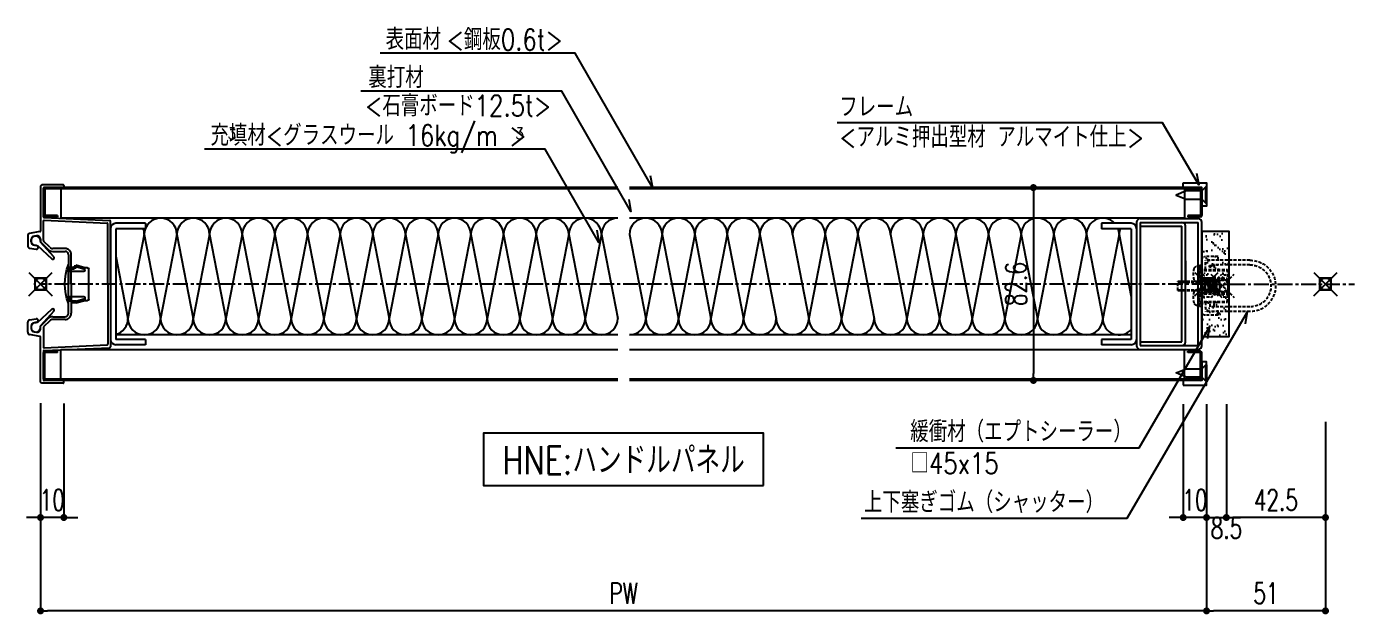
# Model space of a CAD drawing. Extents: x -275225 to 47266, y -41063 to 95295.
# Drawn here: x -229466 to -228897, y -18171 to -17919 of the extents above; entities that cross this region are included whole.
import ezdxf
from ezdxf.enums import TextEntityAlignment as Align

# ---------------------------------------------------------------- set-up
doc = ezdxf.new("R2010")
doc.units = 0
doc.header["$LTSCALE"] = 0.2
doc.header["$PDMODE"] = 99
doc.header["$PDSIZE"] = 5
doc.linetypes.add('CENTER', pattern=[50.8, 31.75, -6.35, 6.35, -6.35])
doc.linetypes.add('HIDDEN', pattern=[9.525, 6.35, -3.175])
for name, color, linetype in [('_P18_製品', 4, 'Continuous'), ('_基準', 1, 'CENTER'), ('_文字', 3, 'Continuous'), ('_製品寸法', 9, 'Continuous'), ('樹脂', 6, 'Continuous')]:
    doc.layers.add(name, color=color, linetype=linetype)
doc.layers.add('_ポイント', color=1, linetype='Continuous', plot=False)
doc.styles.add('OKAMURA', font='SIMPLEX.shx', dxfattribs={"width": 0.7, "bigfont": 'BIGFONT.shx'})
doc.dimstyles.new('OKAMURA-003', dxfattribs={"dimscale": 3, "dimtxt": 3, "dimasz": 1, "dimexe": 0, "dimexo": 3, "dimgap": 1, "dimtad": 1, "dimdec": 3, "dimdsep": 46, "dimtxsty": 'OKAMURA', "dimblk1": 'DOT', "dimblk2": 'DOT', "dimsah": 1, "dimcen": 0, "dimclrd": 9, "dimclre": 9, "dimclrt": 3, "dimadec": 0, "dimazin": 0, "dimtfac": 1, "dimtdec": 3, "dimtix": 1, "dimtmove": 2, "dimatfit": 3, "dimldrblk": 'NONE', "dimfxl": 0, "dimtolj": 1, "dimarcsym": 0})

# ---------------------------------------------------------------- blocks, each defined once
blk = doc.blocks.new('_DOT')
at = {"color": 0, "linetype": 'ByBlock'}
blk.add_line((-0.5, 0), (-1, 0), dxfattribs=at)
at = {"color": 0, "linetype": 'ByBlock', "const_width": 0.5}
blk.add_lwpolyline([(-0.25, 0, 1), (0.25, 0, 1)], format="xyb", close=True, dxfattribs=at)
blk = doc.blocks.new('*D505')
at = {"layer": '_製品寸法', "color": 9, "lineweight": -2, "transparency": 16777216}
for p, q in [((-61, -51.5), (-61, -100)), ((-51, -51.5), (-51, -100)), ((-64, -100), (-67, -100)), ((-51, -100), (-61, -100)), ((-48, -100), (-45, -100))]:
    blk.add_line(p, q, dxfattribs=at)
at = {"layer": 'Defpoints', "color": 0, "transparency": 16777216}
for p in [(-61, -42.5), (-51, -42.5), (-61, -100)]:
    blk.add_point(p, dxfattribs=at)
at = {"layer": '_製品寸法', "color": 9, "lineweight": -2, "transparency": 16777216, "xscale": 3, "yscale": 3, "zscale": 3}
blk.add_blockref('_DOT', (-61, -100), dxfattribs=at)
at = {"layer": '_製品寸法', "color": 9, "lineweight": -2, "transparency": 16777216, "xscale": 3, "yscale": 3, "zscale": 3, "rotation": 180}
blk.add_blockref('_DOT', (-51, -100), dxfattribs=at)
at = {"layer": '_製品寸法', "color": 3, "transparency": 16777216, "insert": (-56, -92.5), "char_height": 9, "attachment_point": 5, "style": 'OKAMURA'}
blk.add_mtext('\\A1;10', dxfattribs=at)
blk = doc.blocks.new('_None')
blk = doc.blocks.new('*D506')
at = {"layer": '_製品寸法', "color": 9, "lineweight": -2, "transparency": 16777216}
for p, q in [((-551, -51.5), (-551, -140)), ((-51, -51.5), (-51, -140)), ((-54, -140), (-548, -140))]:
    blk.add_line(p, q, dxfattribs=at)
at = {"layer": 'Defpoints', "color": 0, "transparency": 16777216}
for p in [(-551, -42.5), (-51, -42.5), (-551, -140)]:
    blk.add_point(p, dxfattribs=at)
at = {"layer": '_製品寸法', "color": 9, "lineweight": -2, "transparency": 16777216, "xscale": 3, "yscale": 3, "zscale": 3, "rotation": 180}
blk.add_blockref('_DOT', (-551, -140), dxfattribs=at)
at = {"layer": '_製品寸法', "color": 9, "lineweight": -2, "transparency": 16777216, "xscale": 3, "yscale": 3, "zscale": 3}
blk.add_blockref('_DOT', (-51, -140), dxfattribs=at)
at = {"layer": '_製品寸法', "color": 3, "transparency": 16777216, "insert": (-301, -132.5), "char_height": 9, "attachment_point": 5, "style": 'OKAMURA'}
blk.add_mtext('\\A1;PW', dxfattribs=at)
blk = doc.blocks.new('*D507')
at = {"layer": '_製品寸法', "color": 9, "lineweight": -2, "transparency": 16777216}
for p, q in [((-551, -51), (-551, -100)), ((-541, -51.2), (-541, -100)), ((-554, -100), (-557, -100)), ((-541, -100), (-551, -100)), ((-538, -100), (-535, -100))]:
    blk.add_line(p, q, dxfattribs=at)
at = {"layer": 'Defpoints', "color": 0, "transparency": 16777216}
for p in [(-551, -42), (-541, -42.2), (-551, -100)]:
    blk.add_point(p, dxfattribs=at)
at = {"layer": '_製品寸法', "color": 9, "lineweight": -2, "transparency": 16777216, "xscale": 3, "yscale": 3, "zscale": 3}
blk.add_blockref('_DOT', (-551, -100), dxfattribs=at)
at = {"layer": '_製品寸法', "color": 9, "lineweight": -2, "transparency": 16777216, "xscale": 3, "yscale": 3, "zscale": 3, "rotation": 180}
blk.add_blockref('_DOT', (-541, -100), dxfattribs=at)
at = {"layer": '_製品寸法', "color": 3, "transparency": 16777216, "insert": (-546, -92.5), "char_height": 9, "attachment_point": 5, "style": 'OKAMURA'}
blk.add_mtext('\\A1;10', dxfattribs=at)
blk = doc.blocks.new('*D508')
at = {"layer": '_製品寸法', "color": 9, "lineweight": -2, "transparency": 16777216}
for p, q in [((-51, -52.3), (-51, -100)), ((-42.5, -51.5), (-42.5, -100)), ((-54, -100), (-57, -100)), ((-51, -100), (-42.5, -100)), ((-39.5, -100), (-36.5, -100))]:
    blk.add_line(p, q, dxfattribs=at)
at = {"layer": 'Defpoints', "color": 0, "transparency": 16777216}
for p in [(-51, -43.3), (-42.5, -42.5), (-42.5, -100)]:
    blk.add_point(p, dxfattribs=at)
at = {"layer": '_製品寸法', "color": 9, "lineweight": -2, "transparency": 16777216, "xscale": 3, "yscale": 3, "zscale": 3}
blk.add_blockref('_DOT', (-51, -100), dxfattribs=at)
at = {"layer": '_製品寸法', "color": 9, "lineweight": -2, "transparency": 16777216, "xscale": 3, "yscale": 3, "zscale": 3, "rotation": 180}
blk.add_blockref('_DOT', (-42.5, -100), dxfattribs=at)
at = {"layer": '_製品寸法', "color": 3, "transparency": 16777216, "insert": (-42.47, -104.43), "char_height": 9, "attachment_point": 5, "style": 'OKAMURA'}
blk.add_mtext('\\A1;8.5', dxfattribs=at)
blk = doc.blocks.new('*D503')
at = {"layer": '_製品寸法', "color": 9, "lineweight": -2, "transparency": 16777216}
for p, q in [((-42.5, -51.5), (-42.5, -100)), ((0, -59), (0, -100)), ((-3, -100), (-39.5, -100))]:
    blk.add_line(p, q, dxfattribs=at)
at = {"layer": 'Defpoints', "color": 0, "transparency": 16777216}
for p in [(-42.5, -42.5), (0, -50), (-42.5, -100)]:
    blk.add_point(p, dxfattribs=at)
at = {"layer": '_製品寸法', "color": 9, "lineweight": -2, "transparency": 16777216, "xscale": 3, "yscale": 3, "zscale": 3, "rotation": 180}
blk.add_blockref('_DOT', (-42.5, -100), dxfattribs=at)
at = {"layer": '_製品寸法', "color": 9, "lineweight": -2, "transparency": 16777216, "xscale": 3, "yscale": 3, "zscale": 3}
blk.add_blockref('_DOT', (0, -100), dxfattribs=at)
at = {"layer": '_製品寸法', "color": 3, "transparency": 16777216, "insert": (-21.25, -92.5), "char_height": 9, "attachment_point": 5, "style": 'OKAMURA'}
blk.add_mtext('\\A1;42.5', dxfattribs=at)
blk = doc.blocks.new('*D504')
at = {"layer": '_製品寸法', "color": 9, "lineweight": -2, "transparency": 16777216}
for p, q in [((-51, -52.3), (-51, -140)), ((0, -59), (0, -140)), ((-3, -140), (-48, -140))]:
    blk.add_line(p, q, dxfattribs=at)
at = {"layer": 'Defpoints', "color": 0, "transparency": 16777216}
for p in [(-51, -43.3), (0, -50), (-51, -140)]:
    blk.add_point(p, dxfattribs=at)
at = {"layer": '_製品寸法', "color": 9, "lineweight": -2, "transparency": 16777216, "xscale": 3, "yscale": 3, "zscale": 3, "rotation": 180}
blk.add_blockref('_DOT', (-51, -140), dxfattribs=at)
at = {"layer": '_製品寸法', "color": 9, "lineweight": -2, "transparency": 16777216, "xscale": 3, "yscale": 3, "zscale": 3}
blk.add_blockref('_DOT', (0, -140), dxfattribs=at)
at = {"layer": '_製品寸法', "color": 3, "transparency": 16777216, "insert": (-25.5, -132.5), "char_height": 9, "attachment_point": 5, "style": 'OKAMURA'}
blk.add_mtext('\\A1;51', dxfattribs=at)
blk = doc.blocks.new('樹脂')
at = {"layer": '_P18_製品', "color": 0, "linetype": 'ByBlock'}
for p, q in [((-8.7, -6.5), (-8.7, 6.5)), ((-8.2, 7), (-7, 7)), ((-7, 7), (-3.2, 8.09)), ((-7, 6.27), (-3.2, 7.36)), ((-7, 6.27), (-7, 7)), ((-7, 5.91), (-7, 6.27)), ((-3.2, 8.09), (-3.2, 7.59)), ((-3.2, 7.59), (-2.4, 7.59)), ((-3.2, 7.59), (-3.2, 6.86)), ((-3.2, 6.86), (-2.4, 6.86)), ((-2.4, 7.59), (-2.4, 7.09)), ((-2.4, 7.09), (-0.5, 7.09)), ((-2.4, 6.36), (-2.4, 7.09)), ((-2.4, 6.36), (-0.5, 6.36)), ((-0.5, 7.09), (-0.5, 5.41)), ((0, -8.35), (0, 8.35)), ((-6.5, 5.41), (0, 5.41)), ((0, -5.41), (-6.5, -5.41)), ((-0.5, -7.09), (-0.5, -5.41)), ((-7, -7), (-8.2, -7)), ((-7, -5.91), (-7, -6.27)), ((-7, -6.27), (-7, -7)), ((-3.2, -7.36), (-7, -6.27)), ((-3.2, -8.09), (-7, -7)), ((-3.2, -7.36), (-1.6, -7.36)), ((-3.2, -8.09), (-1.6, -8.09)), ((-1.6, -7.59), (-1.6, -6.86)), ((-1.6, -6.86), (-0.8, -6.86)), ((-1.6, -7.59), (-0.8, -7.59)), ((-1.6, -8.09), (-1.6, -7.59)), ((-0.8, -7.09), (-0.8, -6.36)), ((-0.8, -6.36), (-0.5, -6.36)), ((-0.8, -7.09), (-0.5, -7.09)), ((-0.8, -7.59), (-0.8, -7.09))]:
    blk.add_line(p, q, dxfattribs=at)
for centre, radius, start, end in [((-8.2, 6.5), 0.5, 90, 180), ((-6.5, 5.91), 0.5, 180, 270), ((-20.99, 0), 22.59, 338.3053, 21.6947), ((-6.5, -5.91), 0.5, 90, 180), ((-8.2, -6.5), 0.5, 180, 270)]:
    blk.add_arc(centre, radius, start, end, dxfattribs=at)
blk = doc.blocks.new('*D1594')
at = {"layer": '_製品寸法', "color": 9, "lineweight": -2, "transparency": 16777216}
for p, q in [((-70, 41.3), (-125.25, 41.3)), ((-125.25, 38.3), (-125.25, -38.3)), ((-70, -41.3), (-125.25, -41.3))]:
    blk.add_line(p, q, dxfattribs=at)
at = {"layer": 'Defpoints', "color": 0, "transparency": 16777216}
for p in [(-61, 41.3), (-125.25, -41.3), (-61, -41.3)]:
    blk.add_point(p, dxfattribs=at)
at = {"layer": '_製品寸法', "color": 9, "lineweight": -2, "transparency": 16777216, "xscale": 3, "yscale": 3, "zscale": 3}
for p, rotation in [((-125.25, 41.3), 90), ((-125.25, -41.3), 270)]:
    blk.add_blockref('_DOT', p, dxfattribs=dict(at, rotation=rotation))
at = {"layer": '_製品寸法', "color": 3, "transparency": 16777216, "insert": (-132.75, 0), "char_height": 9, "attachment_point": 5, "rotation": 90, "style": 'OKAMURA'}
blk.add_mtext('\\A1;82.6', dxfattribs=at)
blk = doc.blocks.new('A$C22CC3D04')
at = {"layer": '_P18_製品', "color": 5, "linetype": 'HIDDEN'}
for p, q in [((-19.200262, 53.500021), (-0.200252, 53.5)), ((-19.200262, 51.500021), (-2.200252, 51.5)), ((-5.600246, 55.100005), (-0.200252, 55.100006)), ((-5.600246, 53.499999), (-5.600246, 55.100005)), ((-3.800252, 51.5), (-3.800251, 49.5)), ((-2.200252, 51.5), (-2.200252, 49.5)), ((-0.200252, 49.5), (-0.200252, 53.5)), ((1.399724, 51.300003), (2.399724, 51.300003)), ((1.399755, 49.5), (1.399754, 53.5)), ((2.399725, 43.699997), (2.399724, 51.300003)), ((2.399724, 49.499992), (-9.600276, 49.49999)), ((-9.600276, 49.49999), (-9.600275, 45.49999)), ((2.399724, 49.150017), (-9.600276, 49.150015)), ((2.399724, 45.849968), (-9.600275, 45.849966)), ((-4.300251, 46.499999), (-3.992145, 46.499999)), ((-4.300251, 38.5), (-4.300251, 46.499999)), ((-2.000247, 44.499999), (-3.992145, 46.499999)), ((-3.992145, 38.5), (-3.992145, 46.499999)), ((2.399724, 50.999992), (3.51917, 50.90197)), ((2.399724, 50.999992), (3.51917, 50.90197)), ((2.399724, 50.999992), (2.399725, 43.999992)), ((2.399724, 45.499993), (-9.600275, 45.49999)), ((-4.00008, 38.5), (-2.000247, 40.499999)), ((-3.80025, 39.50003), (-3.800251, 45.5)), ((-2.20025, 39.50003), (-2.200251, 45.5)), ((11.699749, 44.499999), (-2.000247, 44.499999)), ((-2.000247, 40.499999), (-2.000247, 44.499999)), ((11.699749, 44.150024), (-2.000247, 44.150024)), ((11.699749, 40.849975), (-2.000247, 40.849975)), ((11.699749, 40.499999), (-2.000247, 40.499999)), ((-0.20025, 39.5), (-0.200251, 45.5)), ((1.399725, 43.699997), (2.399725, 43.699997)), ((1.399725, 41.300003), (2.399725, 41.300003)), ((1.399755, 39.5), (1.399755, 45.5)), ((2.399725, 43.999992), (3.519171, 44.098015)), ((2.399725, 43.999992), (3.519171, 44.098015)), ((2.399726, 33.699997), (2.399725, 41.300003)), ((2.399725, 40.999992), (3.519171, 40.90197)), ((2.399725, 33.999992), (2.399726, 40.999992)), ((2.399726, 40.999992), (3.519172, 40.90197)), ((11.699749, 40.499999), (11.699749, 44.499999)), ((2.399725, 39.499993), (-9.600275, 39.49999)), ((-9.600274, 35.49999), (-9.600275, 39.49999)), ((2.399725, 39.150017), (-9.600275, 39.150015)), ((2.399726, 35.849968), (-9.600274, 35.849966)), ((2.399726, 35.499992), (-9.600274, 35.49999)), ((-4.300251, 38.5), (-4.00008, 38.5)), ((-3.80025, 33.5), (-3.80025, 35.5)), ((-2.200249, 33.5), (-2.20025, 35.5)), ((-0.20025, 35.5), (-0.200249, 31.5)), ((1.999752, 35), (0.799755, 35)), ((1.399755, 35.5), (1.399757, 31.5)), ((-19.200262, 33.500021), (-2.200249, 33.5)), ((-19.200262, 31.500021), (-0.200249, 31.5)), ((-5.600258, 29.899993), (-5.600258, 31.499999)), ((-5.600258, 29.899993), (-0.200249, 29.899994)), ((1.399726, 33.699997), (2.399726, 33.699997)), ((2.399725, 33.999992), (3.519171, 34.098015)), ((2.399726, 33.999992), (3.519172, 34.098015))]:
    blk.add_line(p, q, dxfattribs=at)
for centre, radius, start, end in [((-19.200262, 42.499997), 11, 90, 270), ((-19.200262, 42.499997), 9, 90, 270), ((-2.200252, 51.5), 2, 0, 90), ((-0.200252, 53.5), 1.6, 0, 90), ((3.405843, 49.607049), 1.299999, 15.880188, 84.998886), ((-4.000269, 47.499992), 9.000009, 344.119385, 15.880646), ((3.405859, 45.392937), 1.300007, 275.000427, 344.119904), ((3.405859, 39.607048), 1.300007, 15.880066, 84.999542), ((-4.000268, 37.499992), 9.000009, 344.119354, 15.880615), ((3.405845, 35.392937), 1.299999, 275.001099, 344.119797), ((-2.200249, 33.5), 2, 270, 0), ((-0.200249, 31.5), 1.6, 270, 0)]:
    blk.add_arc(centre, radius, start, end, dxfattribs=at)
for p in [(-7.400257, 42.5), (-3.800251, 42.5), (-2.200249, 42.5)]:
    blk.add_point(p, dxfattribs=at)
blk = doc.blocks.new('*U1593')
h = blk.add_hatch()
h.set_pattern_fill('AR-SAND', color=6, scale=0.1, style=0)
h.set_pattern_definition([(37.5, (-5599.712, 2657.586), (-0.1600031, 4.8941324), [0, -3.8608, 0, -4.318, 0, -4.1275]), (7.5, (-5599.712, 2657.586), (4.495233, 7.168251), [0, -2.0828, 0, -3.4798, 0, -1.3335]), (327.5, (-5602.836, 2657.586), (7.9099237, 0.0143718), [0, -1.27, 0, -4.572, 0, -5.969]), (317.5, (-5602.836, 2657.586), (7.6355645, 2.229293), [0, -0.635, 0, -2.9972, 0, -3.429])])
h.paths.add_polyline_path([(-53, -22.5), (-41.3, -22.5), (-41.3, 22.5), (-53, 22.5)])
at = {"color": 0, "linetype": 'ByBlock'}
for p in [(-60, 10), (-60, -10)]:
    blk.add_line(p, (-60, 0), dxfattribs=at)
at = {"color": 6}
blk.add_lwpolyline([(-53, -22.5), (-41.3, -22.5), (-41.3, 22.5), (-53, 22.5)], close=True, dxfattribs=at)
at = {"layer": '_P18_製品'}
for p, q in [((-550.5, 42.5), (-551, 42)), ((-551, 42), (-551, 22.7513)), ((-541.3, 42.5), (-550.5, 42.5)), ((-549.8, 28.7971), (-549.8, 41)), ((-549.8, 40.7), (-549.8, 29.4)), ((-541.3, 41.3), (-549.5, 41.3)), ((-303.5, 41.3), (-549.2, 41.3)), ((-549.2, 40.7), (-549.2, 29.4)), ((-303.5, 40.7), (-549.2, 40.7)), ((-542.3, 40.7), (-542.3, 28.2)), ((-541, 42.2), (-541, 41.6)), ((-53.6, 41.3), (-298.5, 41.3)), ((-53.6, 40.7), (-298.5, 40.7)), ((-60.5, 40.7), (-60.5, 28.2)), ((-53.6, 40.7), (-53.6, 29.4)), ((-53, 40.7), (-53, 29.4)), ((-549.5131, 28.4974), (-521.2868, 27.2611)), ((-543.8, 29.4), (-549.2, 29.4)), ((-543.8, 28.8), (-549.2, 28.8)), ((-543.8, 29.4), (-543.8, 28.8)), ((-59, 29.4), (-59, 28.8)), ((-53.6, 29.4), (-59, 29.4)), ((-53.6, 28.8), (-59, 28.8)), ((-549.8, 18.5807), (-549.8, 26.9954)), ((-549.4869, 27.2951), (-522.4869, 26.1125)), ((-303.5, 28.2), (-542.3, 28.2)), ((-522.2, 0), (-522.2, 25.8128)), ((-521, 0.3), (-520.9999, 26.9613)), ((-521, 23.7), (-521, -23.7)), ((-506, 26), (-518.7, 26)), ((-506, 23.7), (-518.7, 23.7)), ((-518.7, 23.7), (-518.7, -23.7)), ((-506, 26), (-506, 23.7)), ((-60.5, 28.2), (-298.5, 28.2)), ((-83.3, 26), (-96, 26)), ((-96, 26), (-96, 23.7)), ((-83.3, 23.7), (-96, 23.7)), ((-83.3, 23.7), (-83.3, -23.7)), ((-81, 26.4), (-81, -26.4)), ((-81, 23.7), (-81, -23.7)), ((-79.4, 28), (-54.6, 28)), ((-79.4, 26.4), (-54.6, 26.4)), ((-79.4, 26.4), (-79.4, -26.4)), ((-79.4, 24.8), (-61.6, 24.8)), ((-61.6, -24.8), (-61.6, 24.8)), ((-60, -24.8), (-60, 24.8)), ((-54.6, -26.4), (-54.6, 26.4)), ((-53, -26.4), (-53, 26.4)), ((-556.4998, 20.6907), (-556.4998, 16.387)), ((-551.2479, 22.4559), (-555.6734, 21.6755)), ((-554.9997, 18.0652), (-554.9997, 19.0125)), ((-553.7602, 20.4897), (-552.7602, 20.6661)), ((-550.9997, 19.1889), (-550.9997, 18.0834)), ((-545.2836, 11.642), (-550.953, 17.8655)), ((-550.9118, 17.8713), (-547.9181, 14.8776)), ((-547.0696, 15.7261), (-549.7121, 18.3686)), ((-555.6734, 15.4022), (-552.88, 14.9096)), ((-552.6195, 16.3869), (-553.7602, 16.588)), ((-552.3556, 16.4628), (-546.1321, 10.7935)), ((-540.4998, 15.1989), (-545.7968, 15.1989)), ((-545.7968, 13.9989), (-540.4998, 13.9989)), ((-538.9998, 12.4989), (-538.9998, 0.3)), ((-537.7998, 0), (-537.7998, 12.4989)), ((-538.9998, 0.3), (-538.6998, 0)), ((-537.7998, 0), (-537.7998, -12.4989)), ((-522.2, 0), (-522.2, -25.8128)), ((-521, 0.3), (-521.3, 0)), ((-521, -0.3), (-521.3, 0)), ((-538.9998, -0.3), (-538.6998, 0)), ((-538.9998, -12.4989), (-538.9998, -0.3)), ((-521, -0.3), (-520.9999, -26.9613)), ((-552.3558, -16.4626), (-546.1322, -10.7934)), ((-556.4998, -20.6907), (-556.4998, -16.387)), ((-555.6734, -15.4022), (-552.88, -14.9096)), ((-552.6195, -16.3869), (-553.7602, -16.588)), ((-545.2837, -11.6419), (-550.9531, -17.8653)), ((-550.9118, -17.8713), (-547.9181, -14.8776)), ((-547.0696, -15.7261), (-549.7121, -18.3686)), ((-545.7968, -13.9989), (-540.4998, -13.9989)), ((-540.4998, -15.1989), (-545.7968, -15.1989)), ((-551.2479, -22.4559), (-555.6734, -21.6755)), ((-554.9997, -18.0652), (-554.9997, -19.0125)), ((-553.7602, -20.4897), (-552.7602, -20.6661)), ((-551, -42), (-551, -22.7513)), ((-550.9997, -19.1889), (-550.9997, -18.0834)), ((-549.8, -18.5807), (-549.8, -26.9954)), ((-549.5131, -28.4974), (-521.2868, -27.2611)), ((-549.4869, -27.2951), (-522.4869, -26.1125)), ((-542.3, -40.6999), (-542.3, -28.1999)), ((-303.5, -28.1999), (-542.3, -28.1999)), ((-506, -23.7), (-518.7, -23.7)), ((-506, -26), (-518.7, -26)), ((-506, -23.7), (-506, -26)), ((-60.5, -28.1999), (-298.5, -28.1999)), ((-83.3, -23.7), (-96, -23.7)), ((-96, -23.7), (-96, -26)), ((-83.3, -26), (-96, -26)), ((-79.4304, -26.4), (-54.6, -26.4)), ((-79.4, -24.8), (-61.6, -24.8)), ((-79.4, -26.4), (-61.6, -26.4)), ((-79.4, -28), (-54.6, -28)), ((-60.5, -40.6999), (-60.5, -28.1999)), ((-549.8, -28.7971), (-549.8, -41)), ((-549.8, -40.6999), (-549.8, -29.3999)), ((-543.8, -28.7999), (-549.2, -28.7999)), ((-549.2, -40.6999), (-549.2, -29.3999)), ((-543.8, -29.3999), (-549.2, -29.3999)), ((-543.8, -29.3999), (-543.8, -28.7999)), ((-59, -29.3999), (-59, -28.7999)), ((-53.6, -28.7999), (-59, -28.7999)), ((-53.6, -29.3999), (-59, -29.3999)), ((-53.6, -40.6999), (-53.6, -29.3999)), ((-53, -40.6999), (-53, -29.3999)), ((-550.5, -42.5), (-551, -42)), ((-541.3, -42.5), (-550.5, -42.5)), ((-541.3, -41.3), (-549.5, -41.3)), ((-303.5, -40.6999), (-549.2, -40.6999)), ((-303.5, -41.2999), (-549.2, -41.2999)), ((-541, -42.2), (-541, -41.6)), ((-53.6, -40.6999), (-298.5, -40.6999)), ((-53.6, -41.2999), (-298.5, -41.2999))]:
    blk.add_line(p, q, dxfattribs=at)
at = {"layer": '_P18_製品', "color": 6}
for p, q in [((-506.5, 21.2), (-513.5, -14.8)), ((-506.5, 21.2), (-499.5, -14.8)), ((-492.5, 21.2), (-499.5, -14.8)), ((-492.5, 21.2), (-485.5, -14.8)), ((-478.5, 21.2), (-485.5, -14.8)), ((-478.5, 21.2), (-471.5, -14.8)), ((-464.5, 21.2), (-471.5, -14.8)), ((-464.5, 21.2), (-457.5, -14.8)), ((-450.5, 21.2), (-457.5, -14.8)), ((-450.5, 21.2), (-443.5, -14.8)), ((-436.5, 21.2), (-443.5, -14.8)), ((-436.5, 21.2), (-429.5, -14.8)), ((-422.5, 21.2), (-429.5, -14.8)), ((-422.5, 21.2), (-415.5, -14.8)), ((-408.5, 21.2), (-415.5, -14.8)), ((-408.5, 21.2), (-401.5, -14.8)), ((-394.5, 21.2), (-401.5, -14.8)), ((-394.5, 21.2), (-387.5, -14.8)), ((-380.5, 21.2), (-387.5, -14.8)), ((-380.5, 21.2), (-373.5, -14.8)), ((-366.5, 21.2), (-373.5, -14.8)), ((-366.5, 21.2), (-359.5, -14.8)), ((-352.5, 21.2), (-359.5, -14.8)), ((-352.5, 21.2), (-345.5, -14.8)), ((-338.5, 21.2), (-345.5, -14.8)), ((-338.5, 21.2), (-331.5, -14.8)), ((-324.5, 21.2), (-331.5, -14.8)), ((-324.5, 21.2), (-317.5, -14.8)), ((-310.5, 21.2), (-317.5, -14.8)), ((-310.5, 21.2), (-303.5, -14.8)), ((-518.7, 11.9428), (-513.5, -14.8)), ((-303.5, -21.8), (-518.7, -21.8))]:
    blk.add_line(p, q, dxfattribs=at)
at = {"layer": '_P18_製品', "color": 6, "linetype": 'ByBlock'}
for p, q in [((-298.5, 21.2), (-291.5, -14.8)), ((-284.5, 21.2), (-291.5, -14.8)), ((-284.5, 21.2), (-277.5, -14.8)), ((-270.5, 21.2), (-277.5, -14.8)), ((-270.5, 21.2), (-263.5, -14.8)), ((-256.5, 21.2), (-263.5, -14.8)), ((-256.5, 21.2), (-249.5, -14.8)), ((-242.5, 21.2), (-249.5, -14.8)), ((-242.5, 21.2), (-235.5, -14.8)), ((-228.5, 21.2), (-221.5, -14.8)), ((-214.5, 21.2), (-221.5, -14.8)), ((-214.5, 21.2), (-207.5, -14.8)), ((-200.5, 21.2), (-207.5, -14.8)), ((-200.5, 21.2), (-193.5, -14.8)), ((-186.5, 21.2), (-179.5, -14.8)), ((-172.5, 21.2), (-179.5, -14.8)), ((-172.5, 21.2), (-165.5, -14.8)), ((-158.5, 21.2), (-165.5, -14.8)), ((-158.5, 21.2), (-151.5, -14.8)), ((-144.5, 21.2), (-151.5, -14.8)), ((-144.5, 21.2), (-137.5, -14.8)), ((-130.5, 21.2), (-137.5, -14.8)), ((-130.5, 21.2), (-123.5, -14.8)), ((-116.5, 21.2), (-123.5, -14.8)), ((-116.5, 21.2), (-109.5, -14.8)), ((-102.5, 21.2), (-109.5, -14.8)), ((-102.5, 21.2), (-95.5, -14.8)), ((-88.5, 21.2), (-95.5, -14.8)), ((-88.5, 21.2), (-83.3, -5.5429)), ((-83.3, -21.8), (-298.5, -21.8))]:
    blk.add_line(p, q, dxfattribs=at)
at = {"layer": '_P18_製品', "color": 0, "linetype": 'ByBlock'}
blk.add_line((-53, -26.4), (-53, -6.5), dxfattribs=at)
at = {"layer": '_P18_製品'}
for points in [[(-61, 43.3), (-51, 43.3), (-51, 33.3), (-53, 33.3), (-53, 41.3), (-61, 41.3)], [(-61, -43.3), (-51, -43.3), (-51, -33.3), (-53, -33.3), (-53, -41.3), (-61, -41.3)]]:
    blk.add_lwpolyline(points, close=True, dxfattribs=at)
at = {"layer": '_P18_製品', "color": 6, "linetype": 'ByBlock'}
for points in [[(-51.2625, 34.6), (-51.2625, 41.6), (-53.0125, 39.85), (-53.0125, 36.35)], [(-51.2625, 41.6), (-51.2625, 34.6), (-51, 34.6), (-51, 41.6)], [(-53.0125, 36.35), (-53.0125, 39.85), (-59.7751, 39.85), (-64, 38.1), (-59.7751, 36.35)], [(-53.0125, -36.35), (-53.0125, -39.85), (-59.7751, -39.85), (-64, -38.1), (-59.7751, -36.35)], [(-51.2625, -34.6), (-51.2625, -41.6), (-53.0125, -39.85), (-53.0125, -36.35)], [(-51.2625, -41.6), (-51.2625, -34.6), (-51, -34.6), (-51, -41.6)]]:
    blk.add_lwpolyline(points, close=True, dxfattribs=at)
at = {"layer": '_P18_製品'}
for centre, radius, start, end in [((-549.5, 41), 0.3, 89.999996, 179.999972), ((-549.2, 40.7), 0.6, 90, 180), ((-541.3, 42.2), 0.3, 0.000164, 90), ((-541.3, 41.6), 0.3, 269.999996, 0.000255), ((-53.6, 40.7), 0.6, 0, 90), ((-549.2, 29.4), 0.6, 180, 270), ((-549.5, 28.7971), 0.3, 179.999972, 267.491989), ((-53.6, 29.4), 0.6, 270, 0), ((-549.5, 26.9954), 0.3, 87.491989, 179.999972), ((-522.5, 25.8128), 0.3, 0, 87.491989), ((-521.2999, 26.9613), 0.3, 359.999935, 87.491989), ((-518.7, 23.7), 2.3, 90, 180), ((-83.3, 23.7), 2.3, 0, 90), ((-79.4, 26.4), 1.6, 90, 180), ((-61.6, 24.8), 1.6, 0, 90), ((-54.6, 26.4), 1.6, 0, 90), ((-555.4998, 20.6907), 1, 99.99993, 180), ((-553.0618, 18.5717), 2, 351.629395, 278.370636), ((-553.4997, 19.0125), 1.5, 100.000722, 180.00003), ((-553.4997, 18.0652), 1.5, 180.00003, 260.00009), ((-552.4997, 19.1889), 1.5, 0, 100.000722), ((-551.3, 22.7513), 0.3, 279.99993, 359.999976), ((-550.6997, 18.0834), 0.3, 180, 224.999898), ((-549.5, 18.5807), 0.3, 179.999972, 225.000426), ((-555.4998, 16.387), 1, 180, 259.999791), ((-552.7498, 15.6483), 0.75, 259.999791, 80.00009), ((-545.7968, 16.9989), 3, 224.999898, 270.000249), ((-545.7968, 16.9989), 1.8, 224.999898, 270.000249), ((-545.7079, 11.2178), 0.6, 225, 45), ((-540.4998, 12.4989), 2.7, 0, 90.000249), ((-540.4998, 12.4989), 1.5, 0, 90.000249), ((-545.708, -11.2176), 0.6, 314.999472, 134.999472), ((-555.4998, -16.387), 1, 100.000209, 180), ((-553.062, -18.5715), 2, 81.628836, 8.370077), ((-553.4997, -18.0652), 1.5, 99.99991, 179.99997), ((-552.7498, -15.6483), 0.75, 279.99991, 100.000209), ((-545.7968, -16.9989), 3, 89.999751, 135.000102), ((-545.7968, -16.9989), 1.8, 89.999751, 135.000102), ((-540.4998, -12.4989), 1.5, 269.999751, 0), ((-540.4998, -12.4989), 2.7, 269.999751, 0), ((-555.4998, -20.6907), 1, 180, 260.00007), ((-553.4997, -19.0125), 1.5, 179.99997, 259.999278), ((-552.4997, -19.1889), 1.5, 259.999278, 0), ((-551.3, -22.7513), 0.3, 0.000024, 80.00007), ((-550.6997, -18.0834), 0.3, 135.000102, 180), ((-549.5, -18.5807), 0.3, 134.999574, 180.000028), ((-549.5, -26.9954), 0.3, 180.000028, 272.508011), ((-522.5, -25.8128), 0.3, 272.508011, 0), ((-521.2999, -26.9613), 0.3, 272.508011, 0.000065), ((-518.7, -23.7), 2.3, 180, 270), ((-83.3, -23.7), 2.3, 270, 0), ((-79.4, -26.4), 1.6, 180, 270), ((-61.6, -24.8), 1.6, 270, 0), ((-54.6, -26.4), 1.6, 270, 0), ((-549.5, -28.7971), 0.3, 92.508011, 180.000028), ((-549.2, -29.3999), 0.6, 90, 180), ((-53.6, -29.3999), 0.6, 0, 90), ((-549.2, -40.6999), 0.6, 180, 270), ((-549.5, -41), 0.3, 180.000028, 270.000004), ((-541.3, -41.6), 0.3, 359.999745, 90.000004), ((-541.3, -42.2), 0.3, 270, 359.999836)]:
    blk.add_arc(centre, radius, start, end, dxfattribs=at)
at = {"layer": '_P18_製品', "color": 6}
for centre, start, end in [((-513.5, 21.2), 0, 20.924801), ((-499.5, 21.2), 0, 180), ((-485.5, 21.2), 0, 180), ((-471.5, 21.2), 0, 180), ((-457.5, 21.2), 0, 180), ((-443.5, 21.2), 0, 180), ((-429.5, 21.2), 0, 180), ((-415.5, 21.2), 0, 180), ((-401.5, 21.2), 0, 180), ((-387.5, 21.2), 0, 180), ((-373.5, 21.2), 0, 180), ((-359.5, 21.2), 0, 180), ((-345.5, 21.2), 0, 180), ((-331.5, 21.2), 0, 180), ((-317.5, 21.2), 0, 180), ((-303.5, 21.2), 90, 180), ((-520.5, -14.8), 284.900773, 0), ((-506.5, -14.8), 180, 0), ((-492.5, -14.8), 180, 0), ((-478.5, -14.8), 180, 0), ((-464.5, -14.8), 180, 0), ((-450.5, -14.8), 180, 0), ((-436.5, -14.8), 180, 0), ((-422.5, -14.8), 180, 0), ((-408.5, -14.8), 180, 0), ((-394.5, -14.8), 180, 0), ((-380.5, -14.8), 180, 0), ((-366.5, -14.8), 180, 0), ((-352.5, -14.8), 180, 0), ((-338.5, -14.8), 180, 0), ((-324.5, -14.8), 180, 0), ((-310.5, -14.8), 180, 0)]:
    blk.add_arc(centre, 7, start, end, dxfattribs=at)
at = {"layer": '_P18_製品', "color": 6, "linetype": 'ByBlock'}
for centre, start, end in [((-291.5, 21.2), 0, 180), ((-277.5, 21.2), 0, 180), ((-263.5, 21.2), 0, 180), ((-249.5, 21.2), 0, 180), ((-235.5, 21.2), 0, 180), ((-221.5, 21.2), 0, 180), ((-207.5, 21.2), 0, 180), ((-193.5, 21.2), 0, 180), ((-179.5, 21.2), 0, 180), ((-165.5, 21.2), 0, 180), ((-151.5, 21.2), 0, 180), ((-137.5, 21.2), 0, 180), ((-123.5, 21.2), 0, 180), ((-109.5, 21.2), 0, 180), ((-95.5, 21.2), 43.291767, 180), ((-95.5, 21.2), 0, 20.924801), ((-81.5, 21.2), 159.075199, 180), ((-298.5, -14.8), 270.000021, 0), ((-284.5, -14.8), 180, 0), ((-270.5, -14.8), 180, 0), ((-256.5, -14.8), 180, 0), ((-242.5, -14.8), 180, 0), ((-228.5, -14.8), 180, 0), ((-214.5, -14.8), 180, 0), ((-200.5, -14.8), 180, 0), ((-186.5, -14.8), 180, 0), ((-172.5, -14.8), 180, 0), ((-158.5, -14.8), 180, 0), ((-144.5, -14.8), 180, 0), ((-130.5, -14.8), 180, 0), ((-116.5, -14.8), 180, 0), ((-102.5, -14.8), 180, 0), ((-88.5, -14.8), 180, 317.97555)]:
    blk.add_arc(centre, 7, start, end, dxfattribs=at)
at = {"layer": '_P18_製品', "color": 0, "linetype": 'ByBlock'}
blk.add_arc((-53.6, -40.6999), 0.6, 270, 0, dxfattribs=at)
at = {"layer": '_ポイント'}
for p in [(-551, 0), (-51, 0)]:
    blk.add_point(p, dxfattribs=at)
at = {"layer": '_基準'}
blk.add_line((-51, 0), (-551, 0), dxfattribs=at)
blk.add_line((-51, 0), (-551, 0), dxfattribs=at)
at = {"layer": '_製品寸法', "xscale": -1}
blk.add_blockref('A$C22CC3D04', (-51.6002, -43.3), dxfattribs=at)
at = {"layer": '樹脂', "xscale": -1}
blk.add_blockref('樹脂', (-538.9998, 0), dxfattribs=at)
at = {"layer": '_製品寸法'}
dim = blk.add_linear_dim(base=(-125.2508, -41.3), p1=(-61, 41.3), p2=(-61, -41.3), angle=90, dimstyle='OKAMURA-003', dxfattribs=at)
dim.commit()
dim.dimension.update_dxf_attribs({"geometry": '*D1594', "text_midpoint": (-132.7508, 0)})
blk = doc.blocks.new('*U502')
at = {"layer": '_ポイント'}
blk.add_point((0, 0), dxfattribs=at)
at = {"layer": '_基準'}
blk.add_line((-51, 0), (12.4188, 0), dxfattribs=at)
at = {"layer": '_文字', "color": 9}
for points in [[(-289.535, 46.5401), (-288.611, 41.3), (-321.7408, 98.9106), (-405.3362, 98.9106)], [(-298.7988, 36.2394), (-297.8748, 30.9994), (-327.5092, 82.5604), (-413.694, 82.5604)], [(-55.2921, 47.451), (-54.3681, 42.5), (-69.8216, 69.1051), (-209.427, 69.1051)], [(-312.4647, 23.0816), (-311.5409, 17.8421), (-334.5947, 57.8062), (-480.7336, 57.8062)], [(-34.3129, -17.0208), (-33.3889, -11.7807), (-85.1337, -100.4816), (-199.1662, -100.4816)], [(-50.4888, -23.316), (-49.5648, -18.0759), (-79.9952, -70.2319), (-184.2966, -70.2319)]]:
    blk.add_lwpolyline(points, dxfattribs=at)
at = {"layer": '_文字'}
blk.add_lwpolyline([(-240.9989, -86.3266), (-240.9989, -63.8266), (-360.9989, -63.8266), (-360.9989, -86.3266)], close=True, dxfattribs=at)
blk.add_lwpolyline([(-240.9989, -86.3266), (-240.9989, -63.8266), (-360.9989, -63.8266), (-360.9989, -86.3266)], close=True, dxfattribs=at)
blk.add_blockref('*U1593', (0, 0))
at = {"layer": '_文字', "style": 'OKAMURA', "width": 0.8}
for s, height, p in [('表面材 ', 9, (-403.023, 100.3257)), ('<鋼板0.6t> ', 9, (-376.8718, 100.212)), ('裏打材 ', 9, (-410.4555, 83.9478)), ('<石膏ボード12.5t> ', 9, (-411.8434, 71.8749)), ('フレーム', 9, (-208.5017, 71.349)), ('充填材<グラスウール 16kg/m > ', 9, (-478.1372, 59.2213)), ('<アルミ押出型材 アルマイト仕上> ', 9, (-208.5017, 58.4571)), ('3', 5, (-470.7196, 62.0325)), ('3', 5, (-347.2753, 62.0325)), ('緩衝材（エプトシーラー）', 9, (-178.067, -67.7291)), ('□45x15', 9, (-177.9548, -81.3054)), ('上下塞ぎゴム（シャッター）', 9, (-197.9233, -97.9789))]:
    blk.add_text(s, height=height, dxfattribs=at).set_placement(p)
blk.add_text('HNE:ハンドルパネル', height=12, dxfattribs=at).set_placement((-300.9989, -75.0766), align=Align.MIDDLE)
at = {"layer": '_製品寸法'}
for base, p1, p2, picture, middle in [((-551, -100), (-541, -42.2), (-551, -42), '*D507', (-546, -92.5)), ((-61, -100), (-51, -42.5), (-61, -42.5), '*D505', (-56, -92.5)), ((-51, -140), (0, -50), (-51, -43.3), '*D504', (-25.5, -132.5)), ((-42.5, -100), (0, -50), (-42.5, -42.5), '*D503', (-21.25, -92.5))]:
    dim = blk.add_linear_dim(base=base, p1=p1, p2=p2, angle=180, dimstyle='OKAMURA-003', dxfattribs=at)
    dim.commit()
    dim.dimension.update_dxf_attribs({"geometry": picture, "text_midpoint": middle})
dim = blk.add_linear_dim(base=(-551, -140), p1=(-51, -42.5), p2=(-551, -42.5), angle=180, text='PW', dimstyle='OKAMURA-003', dxfattribs=at)
dim.commit()
dim.dimension.update_dxf_attribs({"geometry": '*D506', "text_midpoint": (-301, -132.5)})
dim = blk.add_linear_dim(base=(-42.5, -100), p1=(-51, -43.3), p2=(-42.5, -42.5), angle=180, dimstyle='OKAMURA-003', dxfattribs=at)
dim.commit()
dim.dimension.update_dxf_attribs({"geometry": '*D508', "text_midpoint": (-42.4739, -104.427), "dimtype": 160})

msp = doc.modelspace()

# ---------------------------------------------------------------- block references
msp.add_blockref('*U502', (-228909.29, -18029.01))

doc.saveas('drawing.dxf')
